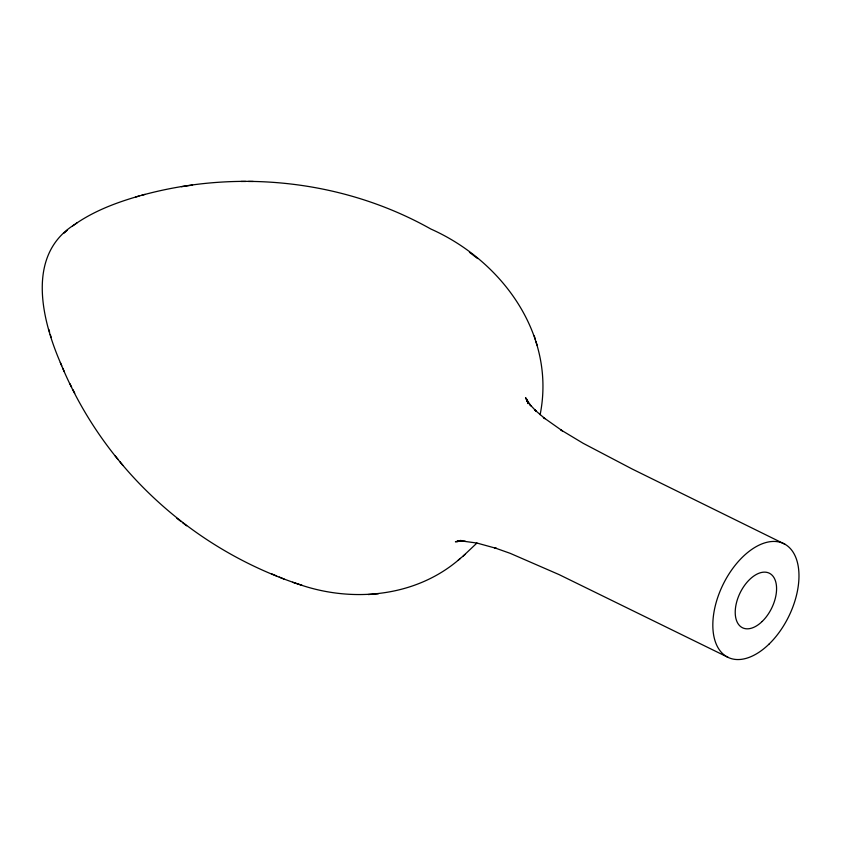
<?xml version="1.0" encoding="UTF-8"?>
<svg xmlns="http://www.w3.org/2000/svg" width="841" height="841" viewBox="0 0 841 841"><rect width="100%" height="100%" fill="white"/><g stroke="black" fill="none" stroke-linecap="round" stroke-linejoin="round"><path stroke-width="1.26" d="M540.122 414.708C556.174 334.613 501.804 260.584 430.876 229.036C343.685 180.006 237.709 168.852 141.603 195.322M728.274 657.462L559.107 574.613L510.161 553.325L494.571 547.806L496.411 548.406L476.931 543.044L463.212 555.996M74.407 224.673C24.967 255.685 42.418 322.271 61.719 365.709M64 233.178L65.43 231.885M65.682 231.653L67.227 230.255M297.693 583.906C351.664 603.155 416.284 597.257 460.332 558.403M458.271 560.138L465.147 554.377M75.185 224.126C96.147 209.609 120.589 201.02 145.02 194.376M72.673 225.903L77.046 222.802M460.006 540.584L457.062 541.593L461.015 540.427L455.423 541.793L462.256 540.942L459.743 541.12M135.727 196.962L138.996 196.058M192.568 185.073L181.446 186.702M368.148 594.545L373.015 594.198M373.541 594.145L378.324 593.799M240.989 181.467L245.73 181.456M248.41 181.456L253.246 181.446M457.283 541.131L465.136 541.11M462.76 541.12L476.931 543.044M60.321 362.471C102.728 466.671 190.697 547.701 297.073 583.696M292.594 582.235L302.161 585.357M271.675 573.856L276.626 575.959M279.275 577.052L284.216 579.144M784.947 544.243L632.138 468.994L583.202 443.323L560.863 429.898L562.471 430.928L543.412 417.462L545.021 418.702L534.582 409.756L536.18 411.207L529.409 404.048L530.892 405.888L525.53 397.614L527.938 402.797L526.434 398.907L527.486 401.819M469.436 252.279L473.399 255.317M473.693 255.548L477.625 258.565M176.883 518.34L181.057 521.546M182.413 522.555L186.618 525.793M115.059 455.706L118.076 459.449M119.727 461.488L122.797 465.304M69.866 383.591L71.611 387.049M72.925 389.625L74.744 393.21M62.812 368.242L64.263 371.617M534.277 335.937L535.423 339.764M535.917 341.425L537.031 345.136M48.81 329.483L49.64 332.269M50.292 334.466L51.164 337.409M528.095 403.659L527.486 401.252L528.011 403.459M762.177 621.457A30.392 17.535 -63.8 0 0 769.809 573.467A30.392 17.535 -63.8 0 0 735.696 606.519A30.392 17.535 -63.8 0 0 762.177 621.457M768.979 644.174A63.327 36.52 -63.8 0 0 784.884 544.211A63.327 36.52 -63.8 0 0 713.82 613.068A63.327 36.52 -63.8 0 0 768.979 644.174"/></g></svg>
